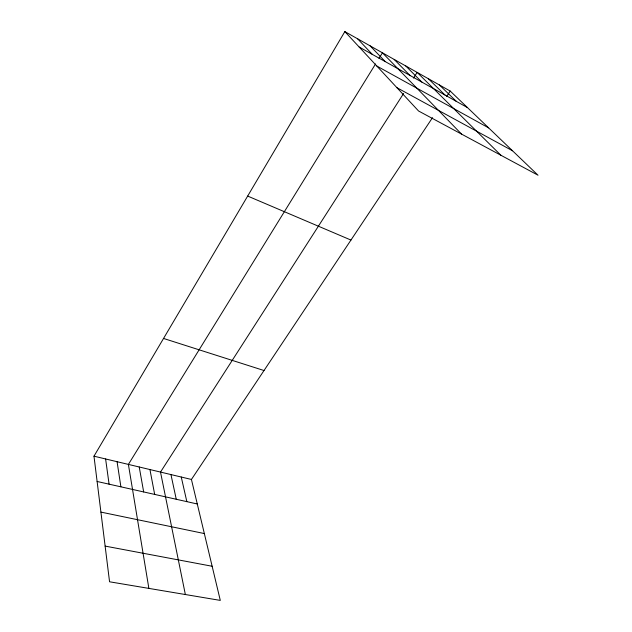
<?xml version="1.0" encoding="UTF-8"?>
<svg xmlns="http://www.w3.org/2000/svg" width="632" height="632" viewBox="0 0 632 632"><rect width="100%" height="100%" fill="white"/><g stroke="black" fill="none" stroke-linecap="round" stroke-linejoin="round"><path stroke-width="0.95" d="M432.501 117.678L191.433 479.459L220.292 600.4L109.557 581.788L93.978 456.186L344.851 31.6L450.229 91.071L538.022 175.214L418.558 110.995L344.851 31.6M375.55 63.966L128.391 464.402L148.875 588.4M378.995 58.389L382.439 52.811L461.573 134.118M403.611 93.481L160.504 472.072L185.358 594.53M413.486 78.099L417.144 72.396L500.892 155.259M446.555 96.585L450.229 91.071M105.133 546.103L212.147 566.256M100.915 512.102L204.341 533.558M97.123 481.481L197.287 503.988M93.978 456.186L191.433 479.459M163.546 338.452L264.018 370.526M247.673 196.07L350.95 240.065M396.928 87.698L512.528 150.779M376.838 66.052L488.647 127.893M359.166 47.021L467.483 107.606M439.374 84.941L456.359 101.381M428.346 78.716L445.047 95.053M405.76 65.973L421.852 82.081M394.194 59.448L409.963 75.429M370.123 45.859L385.196 61.581M357.594 38.789L372.295 54.368M181.258 477.026L186.843 501.642M170.948 474.561L176.257 499.264M149.934 469.544L154.674 494.414M139.23 466.993L143.669 491.941M117.07 461.7L120.886 486.822M105.607 458.958L109.083 484.175"/></g></svg>
